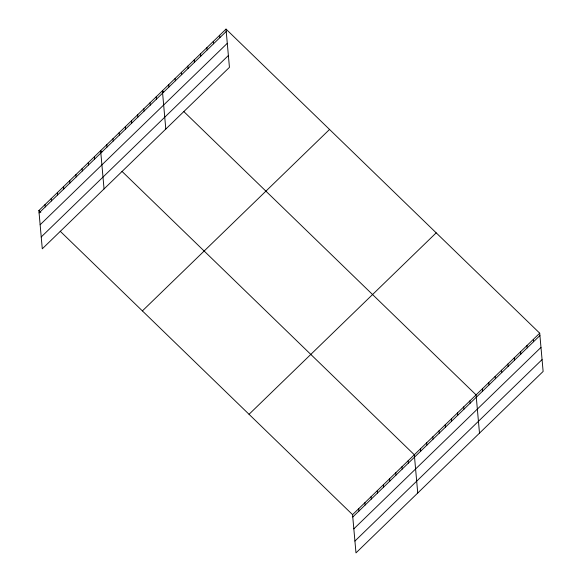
<?xml version="1.0" encoding="UTF-8"?>
<svg xmlns="http://www.w3.org/2000/svg" width="582" height="582" viewBox="0 0 582 582"><rect width="100%" height="100%" fill="white"/><g stroke="black" fill="none" stroke-linecap="round" stroke-linejoin="round"><path stroke-width="0.87" d="M226.02 29.1L229.439 67.345L42.29 248.805L38.87 210.553L226.02 29.1L539.71 333.195L543.13 371.447L355.98 552.9L352.561 514.655L60.222 231.25M39.081 212.917L226.231 31.464M40.143 224.761L227.293 43.308M41.227 236.961L228.377 55.508M142.394 310.904L329.543 129.451M249.045 414.297L436.194 232.844M352.561 514.655L539.71 333.195M352.772 517.012L539.921 335.559M353.834 528.856L540.984 347.403M354.918 541.056L542.068 359.603M163.688 92.051L162.393 90.792L165.805 129.044M183.745 111.489L476.083 394.894L479.495 433.139M101.93 151.931L100.635 150.673L104.047 188.924M121.98 171.37L414.326 454.775L417.738 493.019M38.87 210.553L40.813 212.437M533.352 339.364L533.563 341.729M526.986 345.533L527.197 347.898M520.621 351.703L520.832 354.067M514.262 357.872L514.473 360.236M507.897 364.041L508.108 366.405M501.531 370.21L501.742 372.575M495.173 376.379L495.384 378.744M488.807 382.549L489.018 384.913M482.449 388.725L482.66 391.082M469.907 400.882L470.118 403.239M463.73 406.869L463.941 409.233M457.554 412.856L457.765 415.221M451.377 418.844L451.588 421.208M445.201 424.831L445.412 427.195M439.024 430.818L439.235 433.183M432.848 436.806L433.059 439.17M426.679 442.793L426.882 445.157M420.502 448.78L420.713 451.145M408.149 460.762L408.36 463.119M401.973 466.749L402.184 469.114M395.796 472.737L396.007 475.101M389.62 478.724L389.831 481.088M383.443 484.711L383.654 487.076M377.267 490.699L377.478 493.063M371.09 496.686L371.301 499.05M364.914 502.673L365.125 505.038M358.738 508.661L358.949 511.025M219.661 35.269L219.872 37.634M213.296 41.438L213.507 43.803M206.93 47.608L207.141 49.972M200.572 53.777L200.783 56.141M194.206 59.946L194.417 62.31M187.84 66.115L188.051 68.48M181.482 72.284L181.693 74.649M175.117 78.454L175.328 80.818M168.758 84.623L168.962 86.987M156.216 96.779L156.427 99.144M150.04 102.774L150.251 105.131M143.863 108.761L144.074 111.118M137.687 114.749L137.898 117.113M131.51 120.736L131.721 123.1M125.334 126.723L125.545 129.088M119.157 132.711L119.368 135.075M112.988 138.698L113.192 141.062M106.812 144.685L107.023 147.05M94.459 156.66L94.67 159.024M88.282 162.654L88.493 165.012M82.106 168.642L82.317 170.999M75.929 174.629L76.14 176.993M69.753 180.616L69.964 182.981M63.576 186.604L63.787 188.968M57.4 192.591L57.611 194.955M51.223 198.578L51.434 200.943M45.047 204.566L45.258 206.93"/></g></svg>
